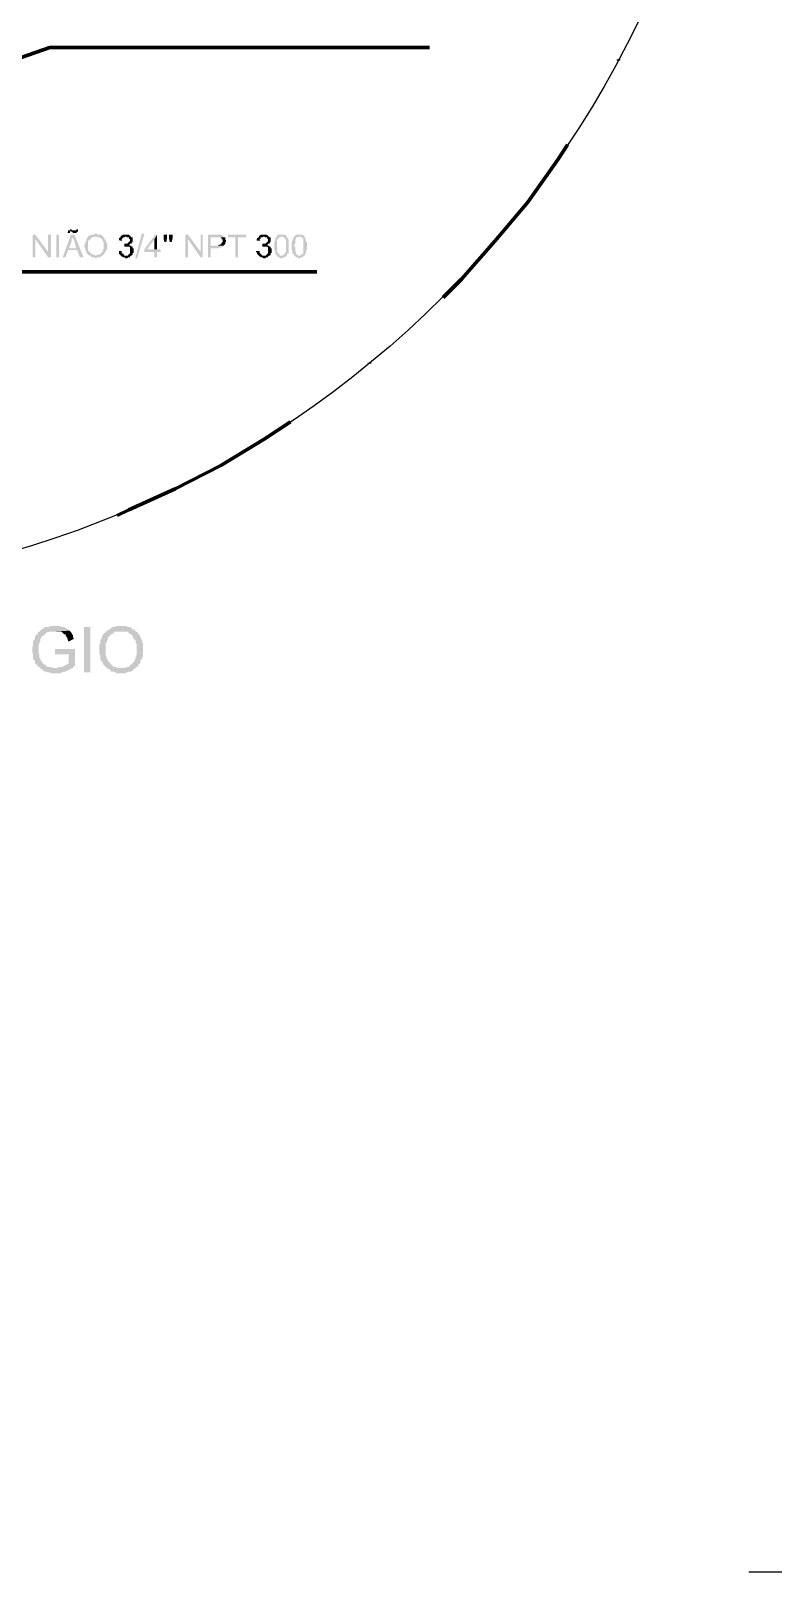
# Model space of a CAD drawing. Header units: millimetres. Extents: x 4161 to 13726, y 828 to 4470.
# Drawn here: x 8920.8 to 9161.2, y 828.2 to 1327.4 of the extents above; entities that cross this region are included whole.
import ezdxf

# ---------------------------------------------------------------- set-up
doc = ezdxf.new("R2010")
doc.units = ezdxf.units.MM
doc.header["$LTSCALE"] = 10
doc.linetypes.add('DASHDOT', pattern=[25.4, 12.7, -6.35, 0, -6.35])
doc.layers.add('AUX_01', color=1, linetype='Continuous')
doc.layers.add('H', color=7, linetype='Continuous', lineweight=100)
doc.layers.add('P', color=250, linetype='Continuous', lineweight=100)

# ---------------------------------------------------------------- blocks, each defined once
blk = doc.blocks.new('A$C264A139D')
at = {"layer": 'H', "linetype": 'Continuous'}
for points in [[(423.24, 160.88), (422.35, 160.88), (422.35, 153.53), (423.24, 153.53), (423.24, 159.41)], [(423.24, 160.88), (423.24, 159.41), (427.35, 153.53), (427.35, 155.29)], [(428.24, 160.88), (427.35, 160.88), (427.35, 153.53), (428.24, 153.53)], [(430.88, 153.53), (430.88, 160.88), (430, 160.88), (430, 153.53)], [(435.88, 160.88), (434.71, 160.88), (432.06, 153.53), (432.94, 153.53), (433.82, 155.88), (436.76, 155.88), (434.12, 156.47), (435, 158.82), (435, 159.12), (435, 159.41), (435, 159.71), (435.29, 160)], [(434.71, 162.65), (434.41, 162.65), (434.41, 162.35), (434.12, 162.35), (433.82, 162.35), (433.82, 161.76), (433.53, 161.47), (434.41, 161.47), (434.41, 161.76), (434.71, 162.06), (437.06, 162.06), (437.06, 162.35), (435.59, 162.35), (435, 162.35), (435, 162.65)], [(435.88, 160.88), (435.29, 160), (435.29, 159.71), (435.59, 159.41), (435.59, 159.12), (435.88, 158.82), (435.88, 158.53), (436.47, 156.47), (434.12, 156.47), (436.76, 155.88), (437.65, 153.53), (438.82, 153.53)], [(437.06, 162.06), (434.71, 162.06), (435, 161.76), (435.29, 161.76), (435.29, 161.47), (435.88, 161.47), (436.47, 161.47), (436.76, 161.76)], [(437.06, 162.65), (436.47, 162.65), (436.47, 162.35), (435.88, 162.35), (437.06, 162.35)], [(440.29, 160.29), (440.29, 160), (440, 160), (440, 159.71), (439.71, 159.41), (439.71, 158.82), (439.41, 158.53), (439.41, 157.94), (439.12, 157.65), (439.12, 157.06), (439.12, 156.76), (439.41, 156.47), (439.41, 155.88), (439.71, 155.59), (439.71, 155.29), (439.71, 155), (439.71, 154.71), (440, 154.71), (440.29, 154.71), (440.29, 154.41), (440.59, 154.12), (441.18, 154.12), (441.18, 153.82), (441.47, 153.53), (442.35, 153.53), (442.65, 153.24), (442.94, 153.24), (443.24, 153.53), (444.12, 153.53), (444.12, 153.82), (444.41, 153.82), (444.71, 154.12), (445, 154.12), (442.65, 154.12), (442.35, 154.41), (441.76, 154.41), (441.76, 154.71), (441.47, 154.71), (441.18, 154.71), (441.18, 155), (440.88, 155), (440.88, 155.29), (440.59, 155.59), (440.29, 155.59), (440.29, 156.18), (440.29, 156.47), (440.29, 157.94), (440.29, 158.24), (440.29, 158.82), (440.59, 159.12), (440.88, 159.41), (441.18, 159.41), (441.18, 159.71), (441.47, 160), (441.76, 160), (442.06, 160), (442.35, 160.29), (442.65, 160.29)], [(442.65, 161.18), (442.35, 161.18), (442.06, 160.88), (441.47, 160.88), (441.18, 160.88), (440.88, 160.59), (440.59, 160.59), (440.29, 160.29), (443.24, 160.29), (443.24, 160), (443.82, 160), (444.12, 160), (444.41, 159.71), (444.71, 159.41), (445, 159.41), (445, 159.12), (445, 158.82), (445, 158.53), (445.29, 158.53), (445.29, 156.18), (445, 156.18), (445, 155.59), (445, 155.29), (444.71, 155.29), (444.71, 155), (444.41, 154.71), (444.12, 154.71), (443.82, 154.41), (443.24, 154.41), (442.94, 154.12), (442.65, 154.12), (445, 154.12), (445.29, 154.41), (445.59, 154.71), (445.59, 155), (445.88, 155.29), (445.88, 155.59), (446.18, 155.59), (446.18, 156.18), (446.47, 156.18), (446.47, 158.24), (446.18, 158.24), (446.18, 158.82), (445.88, 159.12), (445.88, 159.41), (445.59, 159.41), (445.59, 159.71), (445.59, 160), (445.29, 160), (445, 160.29), (445, 160.59), (444.71, 160.59), (444.71, 160.88), (444.12, 160.88), (443.24, 160.88), (443.24, 161.18), (442.94, 161.18)], [(450.88, 160.29), (450.88, 160), (450.59, 160), (450.29, 159.71), (450.29, 159.41), (450.29, 159.12), (451.18, 158.82), (451.18, 159.41), (451.47, 159.71), (451.76, 160), (452.06, 160), (452.35, 160.29)], [(452.35, 160.88), (451.76, 160.88), (451.47, 160.88), (451.18, 160.59), (450.88, 160.59), (450.88, 160.29), (452.65, 160.29), (452.94, 160), (453.24, 160), (453.53, 160), (453.53, 159.71), (453.82, 159.41), (453.82, 159.12), (453.82, 158.82), (453.53, 158.53), (453.24, 158.24), (452.94, 157.94), (452.65, 157.94), (452.35, 157.94), (453.82, 157.94), (454.12, 157.94), (454.41, 157.94), (454.41, 158.24), (454.71, 158.53), (454.71, 160), (454.41, 160), (454.12, 160.29), (453.82, 160.59), (453.53, 160.88), (453.24, 160.88), (452.65, 160.88)], [(455.59, 153.24), (457.65, 161.18), (458.53, 161.18), (456.18, 153.24)], [(462.65, 160.88), (462.06, 160.88), (458.53, 156.18), (458.53, 155.29), (461.76, 155.29), (461.76, 153.53), (462.65, 153.53), (462.65, 155.29), (463.82, 155.29), (463.82, 156.18), (459.41, 156.18), (461.76, 159.41)], [(462.65, 160.88), (461.76, 159.41), (461.76, 156.18), (459.41, 156.18), (462.65, 156.18)], [(465.88, 160.88), (464.71, 160.88), (464.71, 159.71), (465, 158.53), (465.59, 158.53), (465.88, 159.71)], [(467.65, 160.88), (466.47, 160.88), (466.47, 159.71), (466.76, 158.53), (467.35, 158.53), (467.65, 159.71)], [(472.65, 160.88), (471.76, 160.88), (471.76, 153.53), (472.65, 153.53), (472.65, 159.41)], [(472.65, 160.88), (472.65, 159.41), (476.76, 153.53), (476.76, 155.29)], [(477.35, 160.88), (476.76, 160.88), (476.76, 153.53), (477.35, 153.53)], [(482.06, 160.88), (479.12, 160.88), (479.12, 153.53), (480, 153.53), (480, 156.47), (482.65, 156.47), (482.94, 156.76), (483.53, 156.76), (483.53, 157.06), (484.12, 157.06), (484.12, 157.35), (480, 157.35), (480, 160), (484.41, 160), (484.12, 160.29), (484.12, 160.59), (483.82, 160.59), (483.53, 160.88), (483.24, 160.88)], [(484.41, 160), (482.06, 160), (482.94, 160), (483.24, 160), (483.53, 159.71), (483.53, 159.41), (483.82, 159.41), (483.82, 158.53), (483.53, 158.24), (483.53, 157.94), (483.24, 157.94), (483.24, 157.65), (482.65, 157.65), (482.35, 157.35), (480, 157.35), (484.12, 157.35), (484.41, 157.65), (484.71, 157.94), (484.71, 158.53), (485, 158.53), (485, 158.82), (485, 159.12), (484.71, 159.41), (484.71, 160)], [(491.47, 160.88), (485.59, 160.88), (485.59, 160), (487.94, 160), (487.94, 153.53), (488.82, 153.53), (488.82, 160), (491.47, 160)], [(495.59, 160.29), (495.59, 160), (495.29, 160), (495, 159.71), (495, 159.41), (494.71, 159.12), (495.88, 158.82), (495.88, 159.41), (496.18, 159.71), (496.18, 160), (496.47, 160), (496.76, 160), (497.06, 160.29)], [(497.06, 160.88), (496.18, 160.88), (495.88, 160.59), (495.59, 160.59), (495.59, 160.29), (497.35, 160.29), (497.65, 160), (497.94, 160), (498.24, 160), (498.24, 159.71), (498.53, 159.41), (498.53, 159.12), (498.53, 158.82), (498.24, 158.53), (497.94, 158.24), (497.65, 157.94), (497.35, 157.94), (497.06, 157.94), (498.53, 157.94), (498.82, 157.94), (499.12, 157.94), (499.12, 158.24), (499.41, 158.53), (499.41, 160), (499.12, 160), (498.82, 160.29), (498.53, 160.59), (498.24, 160.88), (497.94, 160.88), (497.35, 160.88)], [(501.47, 160.29), (501.18, 160), (500.88, 159.71), (500.88, 159.41), (500.88, 158.82), (500.59, 158.53), (500.59, 157.06), (500.59, 155.88), (500.88, 155.59), (500.88, 155), (500.88, 154.71), (501.18, 154.41), (501.47, 154.12), (501.47, 153.82), (501.76, 153.82), (502.06, 153.53), (502.35, 153.53), (502.65, 153.24), (503.24, 153.24), (503.53, 153.53), (503.82, 153.53), (504.12, 153.82), (504.41, 153.82), (504.41, 154.12), (504.71, 154.12), (502.35, 154.12), (502.35, 154.41), (502.06, 154.71), (501.76, 154.71), (501.76, 155.29), (501.47, 155.29), (501.47, 156.76), (501.47, 157.06), (501.47, 157.65), (501.47, 157.94), (501.47, 159.41), (501.76, 159.41), (501.76, 159.71), (502.06, 159.71), (502.06, 160), (502.35, 160), (502.65, 160), (502.65, 160.29), (502.94, 160.29)], [(502.94, 160.88), (502.35, 160.88), (502.06, 160.88), (501.76, 160.88), (501.47, 160.59), (501.47, 160.29), (503.24, 160.29), (503.53, 160), (503.82, 160), (503.82, 159.71), (504.12, 159.71), (504.12, 159.41), (504.41, 159.12), (504.41, 157.06), (504.41, 155.29), (504.12, 155.29), (504.12, 154.71), (503.82, 154.71), (503.82, 154.41), (503.53, 154.41), (503.24, 154.12), (502.94, 154.12), (504.71, 154.12), (504.71, 154.41), (504.71, 154.71), (505, 154.71), (505.29, 155), (505.29, 155.29), (505.29, 155.88), (505.29, 156.18), (505.29, 158.53), (505.29, 159.12), (505.29, 159.41), (505, 159.41), (505, 159.71), (504.71, 160), (504.71, 160.29), (504.41, 160.59), (504.12, 160.88), (503.82, 160.88), (503.24, 160.88)], [(507.06, 160.29), (506.76, 160), (506.76, 159.71), (506.76, 159.41), (506.47, 159.41), (506.47, 158.82), (506.18, 158.53), (506.18, 157.06), (506.18, 155.88), (506.47, 155.59), (506.47, 155), (506.76, 154.71), (506.76, 154.41), (507.06, 154.12), (507.35, 153.82), (507.65, 153.82), (507.65, 153.53), (508.24, 153.53), (508.53, 153.24), (509.12, 153.24), (509.12, 153.53), (509.71, 153.53), (510, 153.82), (510, 154.12), (510.29, 154.12), (508.24, 154.12), (508.24, 154.41), (507.94, 154.41), (507.65, 154.71), (507.65, 155.29), (507.35, 155.29), (507.35, 156.76), (507.06, 157.06), (507.06, 157.65), (507.35, 157.94), (507.35, 159.41), (507.65, 159.41), (507.65, 159.71), (507.65, 160), (507.94, 160), (508.53, 160), (508.53, 160.29)], [(508.53, 160.88), (507.94, 160.88), (507.65, 160.88), (507.35, 160.59), (507.06, 160.29), (509.12, 160.29), (509.12, 160), (509.41, 160), (509.71, 160), (509.71, 159.71), (510, 159.71), (510, 159.41), (510, 159.12), (510, 157.06), (510, 155.29), (510, 154.71), (509.71, 154.71), (509.41, 154.41), (509.12, 154.41), (509.12, 154.12), (508.53, 154.12), (510.29, 154.12), (510.59, 154.41), (510.59, 154.71), (510.88, 155), (510.88, 155.29), (510.88, 155.88), (511.18, 156.18), (511.18, 158.53), (510.88, 158.53), (510.88, 159.12), (510.88, 159.41), (510.59, 159.41), (510.59, 159.71), (510.59, 160), (510.29, 160.29), (510, 160.59), (510, 160.88), (509.71, 160.88), (509.41, 160.88), (509.12, 160.88)], [(450.88, 155.59), (450.29, 155.59), (450.29, 155.29), (450.29, 155), (450.29, 154.71), (450.59, 154.41), (450.88, 154.12), (452.35, 154.12), (452.06, 154.12), (451.76, 154.41), (451.76, 154.71), (451.47, 154.71), (451.18, 155), (451.18, 155.59)], [(454.41, 157.06), (452.65, 157.06), (453.24, 157.06), (453.53, 157.06), (453.82, 156.76), (453.82, 156.47), (453.82, 156.18), (453.82, 155.59), (453.82, 155), (453.82, 154.71), (453.53, 154.71), (453.53, 154.41), (453.24, 154.41), (453.24, 154.12), (450.88, 154.12), (451.18, 153.82), (451.47, 153.82), (451.47, 153.53), (452.06, 153.53), (452.35, 153.24), (452.94, 153.24), (453.24, 153.53), (453.82, 153.53), (453.82, 153.82), (454.12, 154.12), (454.41, 154.12), (454.71, 154.41), (454.71, 154.71), (454.71, 155), (455, 155), (455, 156.47), (454.71, 156.47), (454.71, 156.76), (454.71, 157.06)], [(495.59, 155.59), (494.71, 155.59), (494.71, 155.29), (495, 155), (495, 154.71), (495.29, 154.41), (495.59, 154.12), (497.06, 154.12), (496.76, 154.12), (496.47, 154.41), (496.18, 154.71), (495.88, 155), (495.88, 155.59)], [(499.12, 157.06), (497.35, 157.06), (497.94, 157.06), (498.24, 157.06), (498.53, 156.76), (498.53, 156.47), (498.53, 156.18), (498.53, 155.59), (498.53, 155), (498.53, 154.71), (498.24, 154.71), (498.24, 154.41), (497.94, 154.41), (497.94, 154.12), (495.59, 154.12), (495.88, 153.82), (496.18, 153.82), (496.18, 153.53), (496.76, 153.53), (497.06, 153.24), (497.65, 153.24), (497.94, 153.53), (498.53, 153.53), (498.53, 153.82), (498.82, 154.12), (499.12, 154.12), (499.41, 154.41), (499.41, 154.71), (499.41, 155), (499.71, 155), (499.71, 156.47), (499.41, 156.47), (499.41, 156.76), (499.41, 157.06)], [(429.54, 34.12), (427.77, 34.12), (427.77, 33.82), (427.19, 33.82), (426.89, 33.82), (426.3, 33.82), (426.01, 33.53), (425.71, 33.24), (425.42, 33.24), (425.13, 32.94), (424.83, 32.65), (424.54, 32.35), (424.24, 32.35), (423.95, 32.06), (423.95, 31.47), (423.36, 31.18), (423.07, 30.88), (423.07, 30.59), (423.07, 30), (422.77, 29.71), (422.48, 29.12), (422.48, 28.82), (422.48, 28.53), (422.48, 27.65), (422.19, 27.35), (422.19, 25.59), (422.48, 25.29), (422.48, 24.41), (422.48, 23.82), (422.48, 23.53), (422.77, 23.24), (423.07, 22.94), (423.07, 22.35), (423.36, 21.76), (423.66, 21.76), (423.95, 21.18), (424.24, 20.88), (424.54, 20.88), (424.83, 20.29), (429.83, 20.59), (428.95, 20.59), (428.36, 20.88), (428.07, 20.88), (427.77, 20.88), (427.19, 20.88), (426.89, 21.18), (426.6, 21.47), (426.3, 21.76), (426.01, 21.76), (425.42, 22.35), (425.13, 22.94), (424.83, 23.24), (424.83, 23.82), (424.54, 23.82), (424.54, 24.71), (424.24, 25.29), (424.24, 27.94), (424.54, 28.53), (424.54, 28.82), (424.83, 29.12), (424.83, 29.41), (424.83, 29.71), (424.83, 30), (425.13, 30.29), (425.42, 30.88), (425.71, 30.88), (426.01, 31.18), (426.3, 31.47), (426.6, 31.76), (426.89, 32.06), (427.19, 32.06), (427.77, 32.35), (428.36, 32.35), (429.54, 32.35), (434.24, 32.65), (433.95, 32.94), (433.66, 32.94), (433.36, 33.24), (433.07, 33.53), (432.48, 33.82), (432.19, 33.82), (431.6, 33.82), (431.3, 34.12), (430.13, 34.12)], [(434.24, 32.65), (429.54, 32.35), (430.71, 32.35), (431.3, 32.35), (431.6, 32.35), (431.89, 32.06), (432.19, 31.76), (432.48, 31.47), (433.07, 31.47), (433.07, 31.18), (433.07, 30.88), (433.36, 30.59), (433.66, 30), (433.66, 29.71), (433.95, 29.12), (435.71, 30), (435.42, 30.59), (435.42, 30.88), (435.42, 31.18), (435.13, 31.47), (434.83, 32.06), (434.54, 32.35)], [(441.01, 19.12), (441.01, 33.82), (438.95, 33.82), (438.95, 19.12)], [(446.6, 32.65), (446.01, 32.35), (446.01, 32.06), (445.42, 31.76), (445.13, 31.47), (445.13, 31.18), (444.83, 30.88), (444.83, 30.59), (444.54, 30), (444.24, 29.71), (444.24, 29.12), (444.24, 28.53), (443.95, 28.24), (443.95, 26.18), (443.95, 25), (444.24, 24.71), (444.24, 24.12), (444.24, 23.82), (444.24, 23.24), (444.54, 22.94), (444.83, 22.65), (444.83, 22.35), (445.13, 22.35), (445.13, 21.76), (445.42, 21.47), (445.71, 21.18), (446.01, 20.88), (446.3, 20.59), (446.6, 20.29), (446.89, 20.29), (447.48, 20), (447.48, 19.71), (447.77, 19.41), (448.07, 19.41), (448.66, 19.41), (448.95, 19.12), (449.24, 19.12), (449.54, 18.82), (452.19, 18.82), (452.77, 19.12), (453.07, 19.12), (453.36, 19.41), (453.95, 19.41), (454.24, 19.41), (454.54, 19.71), (454.83, 19.71), (454.83, 20), (455.42, 20.29), (455.71, 20.59), (449.54, 20.59), (449.54, 20.88), (448.95, 20.88), (448.66, 20.88), (448.36, 21.18), (448.07, 21.47), (447.77, 21.76), (447.48, 22.06), (447.19, 22.35), (446.89, 22.65), (446.6, 23.24), (446.3, 23.82), (446.3, 24.12), (446.01, 24.71), (446.01, 25.59), (446.01, 25.88), (446.01, 27.06), (446.01, 27.65), (446.01, 28.53), (446.3, 28.82), (446.3, 29.12), (446.6, 29.71), (446.6, 30), (446.6, 30.29), (446.89, 30.59), (447.19, 30.88), (447.48, 31.18), (447.77, 31.47), (448.07, 31.47), (448.36, 31.76), (448.66, 32.06), (448.95, 32.35), (449.54, 32.35), (449.83, 32.35), (451.01, 32.35)], [(451.01, 34.12), (449.24, 34.12), (448.95, 33.82), (448.66, 33.82), (448.07, 33.82), (447.77, 33.53), (447.48, 33.24), (447.19, 32.94), (446.6, 32.94), (446.6, 32.65), (451.01, 32.35), (452.19, 32.35), (452.77, 32.35), (453.07, 32.35), (453.36, 32.06), (453.66, 31.76), (453.95, 31.47), (454.24, 31.47), (454.54, 31.18), (454.83, 30.88), (454.83, 30.29), (455.13, 30), (455.42, 29.71), (455.71, 29.41), (455.71, 29.12), (455.71, 28.53), (456.01, 28.24), (456.01, 24.71), (455.71, 24.41), (455.71, 23.82), (455.42, 23.24), (455.42, 22.94), (455.13, 22.65), (454.83, 22.35), (454.83, 22.06), (454.54, 22.06), (454.24, 21.76), (453.95, 21.47), (453.66, 21.18), (453.36, 20.88), (453.07, 20.88), (452.77, 20.88), (452.19, 20.59), (451.01, 20.59), (455.71, 20.59), (456.01, 20.88), (456.3, 20.88), (456.6, 21.47), (456.6, 21.76), (457.19, 22.06), (457.19, 22.35), (457.19, 22.94), (457.48, 23.24), (457.77, 23.53), (457.77, 23.82), (458.07, 24.41), (458.07, 25.29), (458.07, 25.59), (458.07, 27.35), (458.07, 27.65), (458.07, 28.53), (457.77, 29.12), (457.77, 29.41), (457.48, 29.71), (457.48, 30), (457.19, 30.59), (457.19, 30.88), (456.89, 31.47), (456.6, 31.47), (456.3, 32.06), (456.01, 32.35), (455.71, 32.35), (455.42, 32.94), (454.83, 32.94), (454.83, 33.24), (454.54, 33.24), (454.24, 33.53), (453.95, 33.82), (453.36, 33.82), (453.07, 33.82), (452.77, 34.12), (451.3, 34.12)], [(436.01, 26.76), (429.54, 26.76), (429.54, 25), (433.95, 25), (433.95, 22.06), (433.66, 21.76), (433.36, 21.76), (433.07, 21.47), (432.48, 21.18), (432.19, 21.18), (432.19, 20.88), (431.6, 20.88), (431.3, 20.88), (430.71, 20.88), (430.42, 20.59), (429.83, 20.59), (424.83, 20.29), (425.13, 20.29), (425.42, 20), (425.71, 19.71), (426.3, 19.41), (426.6, 19.41), (426.89, 19.41), (427.19, 19.12), (428.07, 19.12), (428.36, 18.82), (431.3, 18.82), (431.6, 19.12), (432.19, 19.12), (432.48, 19.41), (433.07, 19.41), (433.36, 19.71), (433.66, 19.71), (434.24, 20), (434.54, 20.29), (434.83, 20.29), (435.42, 20.59), (435.42, 20.88), (436.01, 21.18)]]:
    blk.add_hatch(color=0, dxfattribs=at).paths.add_polyline_path(points)
h = blk.add_hatch(color=0, dxfattribs=at)
edge = h.paths.add_edge_path()
edge.add_line((452.06, 157.94), (452.06, 157.06))
edge.add_line((452.06, 157.06), (454.41, 157.06))
edge.add_line((454.41, 157.06), (454.12, 157.35))
edge.add_line((454.12, 157.35), (453.82, 157.35))
edge.add_line((453.82, 157.35), (453.53, 157.65))
edge.add_line((453.53, 157.65), (453.82, 157.65))
edge.add_line((453.82, 157.65), (453.82, 157.94))
edge.add_line((453.82, 157.94), (452.35, 157.94))
h = blk.add_hatch(color=0, dxfattribs=at)
edge = h.paths.add_edge_path()
edge.add_line((496.76, 157.94), (496.76, 157.06))
edge.add_line((496.76, 157.06), (499.12, 157.06))
edge.add_line((499.12, 157.06), (498.82, 157.35))
edge.add_line((498.82, 157.35), (498.53, 157.35))
edge.add_line((498.53, 157.35), (498.24, 157.65))
edge.add_line((498.24, 157.65), (498.53, 157.65))
edge.add_line((498.53, 157.65), (498.53, 157.94))
edge.add_line((498.53, 157.94), (497.06, 157.94))
at = {"layer": 'P', "color": 0, "linetype": 'Continuous'}
for points in [[(366.18, 200), (427.94, 221.47), (550.88, 221.47)], [(612.06, 217.35), (612.06, 217.65)], [(555.29, 140.59), (561.18, 146.47), (572.06, 158.82), (582.65, 171.47), (592.35, 185), (595.59, 190)], [(367.06, 129.71), (407.06, 148.82), (514.41, 148.82)], [(531.47, 119.12), (531.47, 119.41)], [(449.71, 70), (453.53, 71.76), (468.53, 78.53), (483.24, 86.18), (497.35, 94.71), (505.88, 100.29)]]:
    blk.add_lwpolyline(points, dxfattribs=at)

msp = doc.modelspace()

# ---------------------------------------------------------------- linework, layer by layer
at = {"linetype": 'DASHDOT', "ltscale": 4}
msp.add_lwpolyline([(4160.62, 4470.42), (13725.74, 4470.42), (13725.74, 828.17), (4160.62, 828.17)], close=True, dxfattribs=at)
at = {"layer": 'AUX_01'}
msp.add_circle((8824.29, 1471.17), 325.22, dxfattribs=at)

# ---------------------------------------------------------------- block references
msp.add_blockref('A$C264A139D', (8499.04, 1100.44), dxfattribs=at)

doc.saveas('drawing.dxf')
